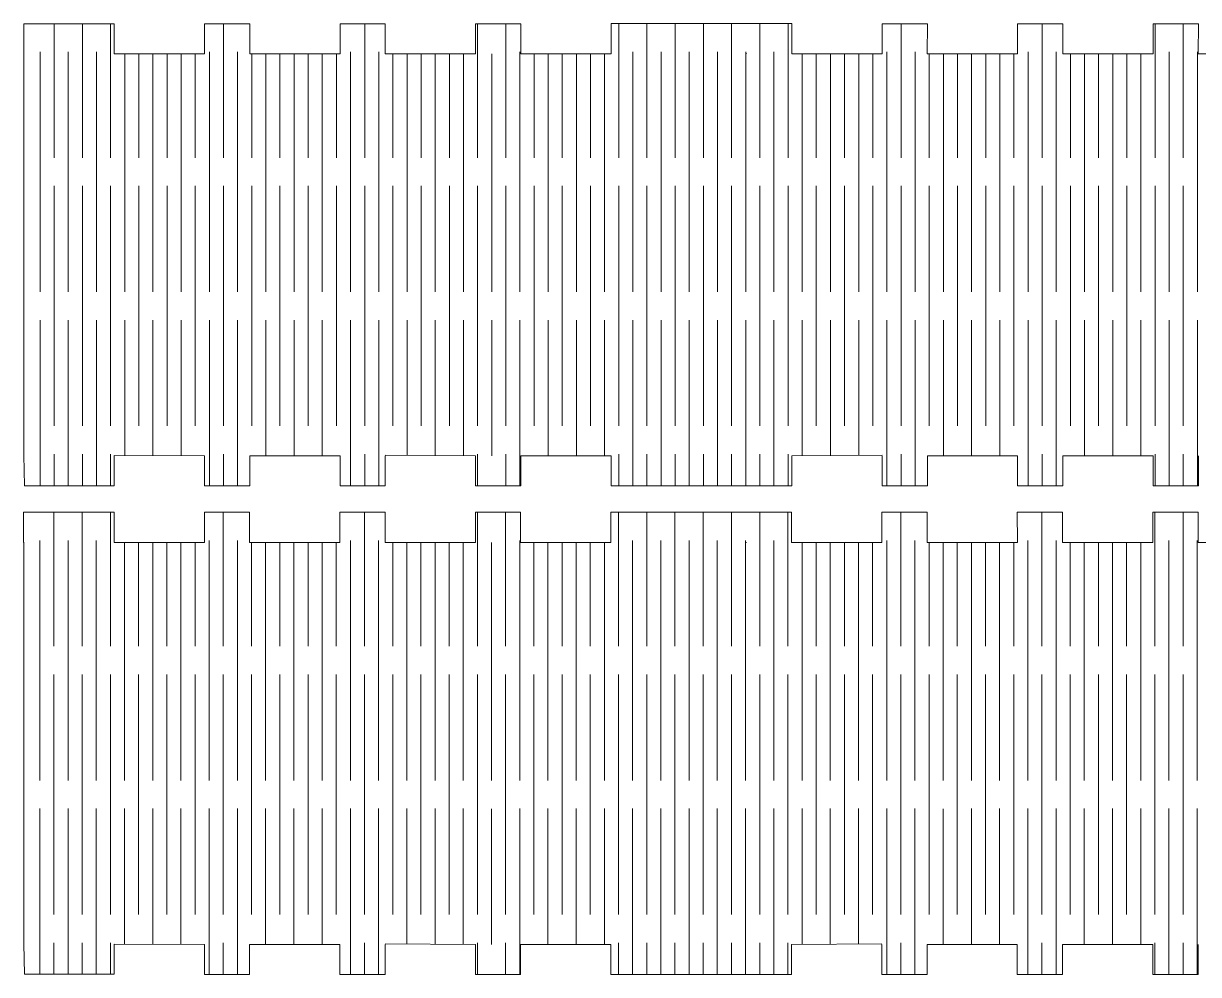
# Model space of a CAD drawing. Header units: millimetres. Extents: x -1381 to 521, y -496 to 496.
# Drawn here: x 20.7 to 137.7, y 254.2 to 349 of the extents above; entities that cross this region are included whole.
import ezdxf

# ---------------------------------------------------------------- set-up
doc = ezdxf.new("R2010")
doc.units = ezdxf.units.MM
doc.header["$MEASUREMENT"] = 0
doc.layers.add('layer 1', color=7, linetype='Continuous')

msp = doc.modelspace()

# ---------------------------------------------------------------- linework, layer by layer
at = {"layer": 'layer 1', "color": 250, "lineweight": 9}
for points in [[(20.671, 345.9846), (20.671, 345.9846), (20.671, 348.9846), (20.671, 348.9846)], [(20.671, 345.9846), (20.671, 345.9846), (20.6916, 345.9846), (20.6916, 345.9846)], [(20.671, 345.9846), (20.671, 345.9846), (20.6916, 345.9846), (20.6916, 345.9846)], [(20.6916, 345.9846), (20.6916, 345.9846), (20.6916, 305.9846), (20.6916, 305.9846)], [(29.6918, 345.9846), (29.6918, 345.9846), (38.692, 345.9846), (38.692, 345.9846)], [(43.192, 345.9846), (43.192, 345.9846), (52.192, 345.9846), (52.192, 345.9846)], [(56.692, 345.9846), (56.692, 345.9846), (65.692, 345.9846), (65.692, 345.9846)], [(70.192, 345.9846), (70.192, 345.9846), (79.192, 345.9846), (79.192, 345.9846)], [(92.692, 345.9846), (92.692, 345.9846), (92.692, 346.0052), (92.692, 346.0052)], [(97.192, 345.9846), (97.192, 345.9846), (106.1924, 345.9846), (106.1924, 345.9846)], [(110.6924, 345.9846), (110.6924, 345.9846), (119.6924, 345.9846), (119.6924, 345.9846)], [(124.1924, 345.9846), (124.1924, 345.9846), (133.1924, 345.9846), (133.1924, 345.9846)], [(137.6924, 345.9846), (137.6924, 345.9846), (146.6924, 345.9846), (146.6924, 345.9846)], [(20.6916, 305.9846), (20.6916, 305.9846), (20.7646, 302.9434), (20.7646, 302.9434)], [(29.7331, 305.9434), (29.7331, 305.9434), (38.6918, 305.9228), (38.6918, 305.9228)], [(43.2018, 305.9228), (43.2018, 305.9228), (52.1868, 305.9228), (52.1868, 305.9228)], [(56.692, 305.9846), (56.692, 305.9846), (65.6918, 305.9228), (65.6918, 305.9228)], [(70.2018, 305.9228), (70.2018, 305.9228), (79.1919, 305.9228), (79.1919, 305.9228)], [(97.1921, 305.9228), (97.1921, 305.9228), (106.1924, 305.9846), (106.1924, 305.9846)], [(110.7022, 305.9228), (110.7022, 305.9228), (119.6872, 305.9228), (119.6872, 305.9228)], [(124.1972, 305.9228), (124.1972, 305.9228), (133.1922, 305.9228), (133.1922, 305.9228)], [(20.6504, 297.3013), (20.6504, 297.3013), (20.6504, 300.3013), (20.6504, 300.3013)], [(20.6504, 297.3013), (20.6504, 297.3013), (20.671, 297.3013), (20.671, 297.3013)], [(20.6504, 297.3013), (20.6504, 297.3013), (20.671, 297.3013), (20.671, 297.3013)], [(20.671, 297.3013), (20.671, 297.3013), (20.671, 257.3013), (20.671, 257.3013)], [(29.6712, 297.3013), (29.6712, 297.3013), (38.6714, 297.3013), (38.6714, 297.3013)], [(43.1714, 297.3013), (43.1714, 297.3013), (52.1714, 297.3013), (52.1714, 297.3013)], [(56.6714, 297.3013), (56.6714, 297.3013), (65.6714, 297.3013), (65.6714, 297.3013)], [(70.1714, 297.3013), (70.1714, 297.3013), (79.1714, 297.3013), (79.1714, 297.3013)], [(92.6714, 297.3013), (92.6714, 297.3013), (92.6714, 297.3219), (92.6714, 297.3219)], [(97.1714, 297.3013), (97.1714, 297.3013), (106.1718, 297.3013), (106.1718, 297.3013)], [(110.6718, 297.3013), (110.6718, 297.3013), (119.6718, 297.3013), (119.6718, 297.3013)], [(124.1718, 297.3013), (124.1718, 297.3013), (133.1718, 297.3013), (133.1718, 297.3013)], [(137.6718, 297.3013), (137.6718, 297.3013), (146.6718, 297.3013), (146.6718, 297.3013)], [(20.671, 257.3013), (20.671, 257.3013), (20.744, 254.2601), (20.744, 254.2601)], [(29.7125, 257.2601), (29.7125, 257.2601), (38.6712, 257.2395), (38.6712, 257.2395)], [(43.1812, 257.2395), (43.1812, 257.2395), (52.1662, 257.2395), (52.1662, 257.2395)], [(56.6714, 257.3013), (56.6714, 257.3013), (65.6712, 257.2395), (65.6712, 257.2395)], [(70.1812, 257.2395), (70.1812, 257.2395), (79.1713, 257.2395), (79.1713, 257.2395)], [(97.1715, 257.2395), (97.1715, 257.2395), (106.1718, 257.3013), (106.1718, 257.3013)], [(110.6816, 257.2395), (110.6816, 257.2395), (119.6666, 257.2395), (119.6666, 257.2395)], [(124.1766, 257.2395), (124.1766, 257.2395), (133.1716, 257.2395), (133.1716, 257.2395)]]:
    msp.add_open_spline(points, degree=3, dxfattribs=at)
for points, knots in [([(29.6918, 345.9846), (29.6918, 345.9846), (29.6918, 348.9846), (29.6918, 348.9846), (29.6918, 348.9846), (29.6918, 348.9846), (20.671, 348.9846), (20.671, 348.9846)], [0, 0, 0, 0, 0.33333333, 0.33333333, 0.33333333, 0.33333333, 1, 1, 1, 1]), ([(38.692, 345.9846), (38.692, 345.9846), (38.692, 348.9846), (38.692, 348.9846), (38.692, 348.9846), (38.692, 348.9846), (43.202, 348.9846), (43.202, 348.9846), (43.202, 348.9846), (43.202, 348.9846), (43.192, 345.9846), (43.192, 345.9846)], [0, 0, 0, 0, 0.25, 0.25, 0.25, 0.25, 0.5, 0.5, 0.5, 0.5, 1, 1, 1, 1]), ([(52.192, 345.9846), (52.192, 345.9846), (52.187, 348.9846), (52.187, 348.9846), (52.187, 348.9846), (52.187, 348.9846), (56.697, 348.9846), (56.697, 348.9846), (56.697, 348.9846), (56.697, 348.9846), (56.692, 345.9846), (56.692, 345.9846)], [0, 0, 0, 0, 0.25, 0.25, 0.25, 0.25, 0.5, 0.5, 0.5, 0.5, 1, 1, 1, 1]), ([(65.692, 345.9846), (65.692, 345.9846), (65.692, 348.9846), (65.692, 348.9846), (65.692, 348.9846), (65.692, 348.9846), (70.202, 348.9846), (70.202, 348.9846), (70.202, 348.9846), (70.202, 348.9846), (70.192, 345.9846), (70.192, 345.9846)], [0, 0, 0, 0, 0.25, 0.25, 0.25, 0.25, 0.5, 0.5, 0.5, 0.5, 1, 1, 1, 1]), ([(97.1921, 346.0052), (97.1921, 346.0052), (97.1921, 349.0052), (97.1921, 349.0052), (97.1921, 349.0052), (97.1921, 349.0052), (79.1919, 349.0052), (79.1919, 349.0052), (79.1919, 349.0052), (79.1919, 349.0052), (79.1919, 346.0052), (79.1919, 346.0052)], [0, 0, 0, 0, 0.25, 0.25, 0.25, 0.25, 0.5, 0.5, 0.5, 0.5, 1, 1, 1, 1]), ([(106.1922, 345.9846), (106.1922, 345.9846), (106.1922, 348.9846), (106.1922, 348.9846), (106.1922, 348.9846), (106.1922, 348.9846), (110.7022, 348.9846), (110.7022, 348.9846), (110.7022, 348.9846), (110.7022, 348.9846), (110.6924, 345.9846), (110.6924, 345.9846)], [0, 0, 0, 0, 0.25, 0.25, 0.25, 0.25, 0.5, 0.5, 0.5, 0.5, 1, 1, 1, 1]), ([(119.6924, 345.9846), (119.6924, 345.9846), (119.6872, 348.9846), (119.6872, 348.9846), (119.6872, 348.9846), (119.6872, 348.9846), (124.1972, 348.9846), (124.1972, 348.9846), (124.1972, 348.9846), (124.1972, 348.9846), (124.1924, 345.9846), (124.1924, 345.9846)], [0, 0, 0, 0, 0.25, 0.25, 0.25, 0.25, 0.5, 0.5, 0.5, 0.5, 1, 1, 1, 1]), ([(133.1922, 345.9846), (133.1922, 345.9846), (133.1922, 348.9846), (133.1922, 348.9846), (133.1922, 348.9846), (133.1922, 348.9846), (137.7022, 348.9846), (137.7022, 348.9846), (137.7022, 348.9846), (137.7022, 348.9846), (137.6924, 345.9846), (137.6924, 345.9846)], [0, 0, 0, 0, 0.25, 0.25, 0.25, 0.25, 0.5, 0.5, 0.5, 0.5, 1, 1, 1, 1]), ([(20.7646, 302.9434), (20.7646, 302.9434), (29.6918, 302.9434), (29.6918, 302.9434), (29.6918, 302.9434), (29.6918, 302.9434), (29.6918, 305.9434), (29.6918, 305.9434)], [0, 0, 0, 0, 0.33333333, 0.33333333, 0.33333333, 0.33333333, 1, 1, 1, 1]), ([(43.2018, 305.9228), (43.2018, 305.9228), (43.2018, 302.9228), (43.2018, 302.9228), (43.2018, 302.9228), (43.2018, 302.9228), (38.6918, 302.9228), (38.6918, 302.9228), (38.6918, 302.9228), (38.6918, 302.9228), (38.6918, 305.9228), (38.6918, 305.9228)], [0, 0, 0, 0, 0.25, 0.25, 0.25, 0.25, 0.5, 0.5, 0.5, 0.5, 1, 1, 1, 1]), ([(56.6968, 305.9228), (56.6968, 305.9228), (56.6968, 302.9228), (56.6968, 302.9228), (56.6968, 302.9228), (56.6968, 302.9228), (52.1868, 302.9228), (52.1868, 302.9228), (52.1868, 302.9228), (52.1868, 302.9228), (52.1868, 305.9228), (52.1868, 305.9228)], [0, 0, 0, 0, 0.25, 0.25, 0.25, 0.25, 0.5, 0.5, 0.5, 0.5, 1, 1, 1, 1]), ([(70.2018, 305.9228), (70.2018, 305.9228), (70.2018, 302.9228), (70.2018, 302.9228), (70.2018, 302.9228), (70.2018, 302.9228), (65.6918, 302.9228), (65.6918, 302.9228), (65.6918, 302.9228), (65.6918, 302.9228), (65.6918, 305.9228), (65.6918, 305.9228)], [0, 0, 0, 0, 0.25, 0.25, 0.25, 0.25, 0.5, 0.5, 0.5, 0.5, 1, 1, 1, 1]), ([(79.1919, 305.9228), (79.1919, 305.9228), (79.1919, 302.9228), (79.1919, 302.9228), (79.1919, 302.9228), (79.1919, 302.9228), (97.1921, 302.9228), (97.1921, 302.9228), (97.1921, 302.9228), (97.1921, 302.9228), (97.1921, 305.9228), (97.1921, 305.9228)], [0, 0, 0, 0, 0.25, 0.25, 0.25, 0.25, 0.5, 0.5, 0.5, 0.5, 1, 1, 1, 1]), ([(110.7022, 305.9228), (110.7022, 305.9228), (110.7022, 302.9228), (110.7022, 302.9228), (110.7022, 302.9228), (110.7022, 302.9228), (106.1922, 302.9228), (106.1922, 302.9228), (106.1922, 302.9228), (106.1922, 302.9228), (106.1922, 305.9228), (106.1922, 305.9228)], [0, 0, 0, 0, 0.25, 0.25, 0.25, 0.25, 0.5, 0.5, 0.5, 0.5, 1, 1, 1, 1]), ([(124.1972, 305.9228), (124.1972, 305.9228), (124.1972, 302.9228), (124.1972, 302.9228), (124.1972, 302.9228), (124.1972, 302.9228), (119.6872, 302.9228), (119.6872, 302.9228), (119.6872, 302.9228), (119.6872, 302.9228), (119.6872, 305.9228), (119.6872, 305.9228)], [0, 0, 0, 0, 0.25, 0.25, 0.25, 0.25, 0.5, 0.5, 0.5, 0.5, 1, 1, 1, 1]), ([(137.7022, 305.9228), (137.7022, 305.9228), (137.7022, 302.9228), (137.7022, 302.9228), (137.7022, 302.9228), (137.7022, 302.9228), (133.1922, 302.9228), (133.1922, 302.9228), (133.1922, 302.9228), (133.1922, 302.9228), (133.1922, 305.9228), (133.1922, 305.9228)], [0, 0, 0, 0, 0.25, 0.25, 0.25, 0.25, 0.5, 0.5, 0.5, 0.5, 1, 1, 1, 1]), ([(29.6712, 297.3013), (29.6712, 297.3013), (29.6712, 300.3013), (29.6712, 300.3013), (29.6712, 300.3013), (29.6712, 300.3013), (20.6504, 300.3013), (20.6504, 300.3013)], [0, 0, 0, 0, 0.33333333, 0.33333333, 0.33333333, 0.33333333, 1, 1, 1, 1]), ([(38.6714, 297.3013), (38.6714, 297.3013), (38.6714, 300.3013), (38.6714, 300.3013), (38.6714, 300.3013), (38.6714, 300.3013), (43.1814, 300.3013), (43.1814, 300.3013), (43.1814, 300.3013), (43.1814, 300.3013), (43.1714, 297.3013), (43.1714, 297.3013)], [0, 0, 0, 0, 0.25, 0.25, 0.25, 0.25, 0.5, 0.5, 0.5, 0.5, 1, 1, 1, 1]), ([(52.1714, 297.3013), (52.1714, 297.3013), (52.1664, 300.3013), (52.1664, 300.3013), (52.1664, 300.3013), (52.1664, 300.3013), (56.6764, 300.3013), (56.6764, 300.3013), (56.6764, 300.3013), (56.6764, 300.3013), (56.6714, 297.3013), (56.6714, 297.3013)], [0, 0, 0, 0, 0.25, 0.25, 0.25, 0.25, 0.5, 0.5, 0.5, 0.5, 1, 1, 1, 1]), ([(65.6714, 297.3013), (65.6714, 297.3013), (65.6714, 300.3013), (65.6714, 300.3013), (65.6714, 300.3013), (65.6714, 300.3013), (70.1814, 300.3013), (70.1814, 300.3013), (70.1814, 300.3013), (70.1814, 300.3013), (70.1714, 297.3013), (70.1714, 297.3013)], [0, 0, 0, 0, 0.25, 0.25, 0.25, 0.25, 0.5, 0.5, 0.5, 0.5, 1, 1, 1, 1]), ([(97.1715, 297.3219), (97.1715, 297.3219), (97.1715, 300.3219), (97.1715, 300.3219), (97.1715, 300.3219), (97.1715, 300.3219), (79.1713, 300.3219), (79.1713, 300.3219), (79.1713, 300.3219), (79.1713, 300.3219), (79.1713, 297.3219), (79.1713, 297.3219)], [0, 0, 0, 0, 0.25, 0.25, 0.25, 0.25, 0.5, 0.5, 0.5, 0.5, 1, 1, 1, 1]), ([(106.1716, 297.3013), (106.1716, 297.3013), (106.1716, 300.3013), (106.1716, 300.3013), (106.1716, 300.3013), (106.1716, 300.3013), (110.6816, 300.3013), (110.6816, 300.3013), (110.6816, 300.3013), (110.6816, 300.3013), (110.6718, 297.3013), (110.6718, 297.3013)], [0, 0, 0, 0, 0.25, 0.25, 0.25, 0.25, 0.5, 0.5, 0.5, 0.5, 1, 1, 1, 1]), ([(119.6718, 297.3013), (119.6718, 297.3013), (119.6666, 300.3013), (119.6666, 300.3013), (119.6666, 300.3013), (119.6666, 300.3013), (124.1766, 300.3013), (124.1766, 300.3013), (124.1766, 300.3013), (124.1766, 300.3013), (124.1718, 297.3013), (124.1718, 297.3013)], [0, 0, 0, 0, 0.25, 0.25, 0.25, 0.25, 0.5, 0.5, 0.5, 0.5, 1, 1, 1, 1]), ([(133.1716, 297.3013), (133.1716, 297.3013), (133.1716, 300.3013), (133.1716, 300.3013), (133.1716, 300.3013), (133.1716, 300.3013), (137.6816, 300.3013), (137.6816, 300.3013), (137.6816, 300.3013), (137.6816, 300.3013), (137.6718, 297.3013), (137.6718, 297.3013)], [0, 0, 0, 0, 0.25, 0.25, 0.25, 0.25, 0.5, 0.5, 0.5, 0.5, 1, 1, 1, 1]), ([(20.744, 254.2601), (20.744, 254.2601), (29.6712, 254.2601), (29.6712, 254.2601), (29.6712, 254.2601), (29.6712, 254.2601), (29.6712, 257.2601), (29.6712, 257.2601)], [0, 0, 0, 0, 0.33333333, 0.33333333, 0.33333333, 0.33333333, 1, 1, 1, 1]), ([(43.1812, 257.2395), (43.1812, 257.2395), (43.1812, 254.2395), (43.1812, 254.2395), (43.1812, 254.2395), (43.1812, 254.2395), (38.6712, 254.2395), (38.6712, 254.2395), (38.6712, 254.2395), (38.6712, 254.2395), (38.6712, 257.2395), (38.6712, 257.2395)], [0, 0, 0, 0, 0.25, 0.25, 0.25, 0.25, 0.5, 0.5, 0.5, 0.5, 1, 1, 1, 1]), ([(56.6762, 257.2395), (56.6762, 257.2395), (56.6762, 254.2395), (56.6762, 254.2395), (56.6762, 254.2395), (56.6762, 254.2395), (52.1662, 254.2395), (52.1662, 254.2395), (52.1662, 254.2395), (52.1662, 254.2395), (52.1662, 257.2395), (52.1662, 257.2395)], [0, 0, 0, 0, 0.25, 0.25, 0.25, 0.25, 0.5, 0.5, 0.5, 0.5, 1, 1, 1, 1]), ([(70.1812, 257.2395), (70.1812, 257.2395), (70.1812, 254.2395), (70.1812, 254.2395), (70.1812, 254.2395), (70.1812, 254.2395), (65.6712, 254.2395), (65.6712, 254.2395), (65.6712, 254.2395), (65.6712, 254.2395), (65.6712, 257.2395), (65.6712, 257.2395)], [0, 0, 0, 0, 0.25, 0.25, 0.25, 0.25, 0.5, 0.5, 0.5, 0.5, 1, 1, 1, 1]), ([(79.1713, 257.2395), (79.1713, 257.2395), (79.1713, 254.2395), (79.1713, 254.2395), (79.1713, 254.2395), (79.1713, 254.2395), (97.1715, 254.2395), (97.1715, 254.2395), (97.1715, 254.2395), (97.1715, 254.2395), (97.1715, 257.2395), (97.1715, 257.2395)], [0, 0, 0, 0, 0.25, 0.25, 0.25, 0.25, 0.5, 0.5, 0.5, 0.5, 1, 1, 1, 1]), ([(110.6816, 257.2395), (110.6816, 257.2395), (110.6816, 254.2395), (110.6816, 254.2395), (110.6816, 254.2395), (110.6816, 254.2395), (106.1716, 254.2395), (106.1716, 254.2395), (106.1716, 254.2395), (106.1716, 254.2395), (106.1716, 257.2395), (106.1716, 257.2395)], [0, 0, 0, 0, 0.25, 0.25, 0.25, 0.25, 0.5, 0.5, 0.5, 0.5, 1, 1, 1, 1]), ([(124.1766, 257.2395), (124.1766, 257.2395), (124.1766, 254.2395), (124.1766, 254.2395), (124.1766, 254.2395), (124.1766, 254.2395), (119.6666, 254.2395), (119.6666, 254.2395), (119.6666, 254.2395), (119.6666, 254.2395), (119.6666, 257.2395), (119.6666, 257.2395)], [0, 0, 0, 0, 0.25, 0.25, 0.25, 0.25, 0.5, 0.5, 0.5, 0.5, 1, 1, 1, 1]), ([(137.6816, 257.2395), (137.6816, 257.2395), (137.6816, 254.2395), (137.6816, 254.2395), (137.6816, 254.2395), (137.6816, 254.2395), (133.1716, 254.2395), (133.1716, 254.2395), (133.1716, 254.2395), (133.1716, 254.2395), (133.1716, 257.2395), (133.1716, 257.2395)], [0, 0, 0, 0, 0.25, 0.25, 0.25, 0.25, 0.5, 0.5, 0.5, 0.5, 1, 1, 1, 1])]:
    msp.add_open_spline(points, degree=3, knots=knots, dxfattribs=at)
at = {"layer": 'layer 1', "color": 1, "lineweight": 9}
for points in [[(23.7043, 348.9846), (23.7043, 348.9846), (23.7043, 335.6252), (23.7043, 335.6252)], [(26.5168, 348.9846), (26.5168, 348.9846), (26.5168, 335.6252), (26.5168, 335.6252)], [(29.3293, 348.9846), (29.3293, 348.9846), (29.3293, 335.6252), (29.3293, 335.6252)], [(40.5793, 348.9846), (40.5793, 348.9846), (40.5793, 335.6252), (40.5793, 335.6252)], [(54.6418, 348.9846), (54.6418, 348.9846), (54.6418, 335.6252), (54.6418, 335.6252)], [(65.8918, 348.9846), (65.8918, 348.9846), (65.8918, 335.6252), (65.8918, 335.6252)], [(68.7043, 348.9846), (68.7043, 348.9846), (68.7043, 335.6252), (68.7043, 335.6252)], [(79.9543, 348.9846), (79.9543, 348.9846), (79.9543, 335.6252), (79.9543, 335.6252)], [(82.7668, 348.9846), (82.7668, 348.9846), (82.7668, 335.6252), (82.7668, 335.6252)], [(85.5793, 348.9846), (85.5793, 348.9846), (85.5793, 335.6252), (85.5793, 335.6252)], [(88.3918, 348.9846), (88.3918, 348.9846), (88.3918, 335.6252), (88.3918, 335.6252)], [(91.2043, 348.9846), (91.2043, 348.9846), (91.2043, 335.6252), (91.2043, 335.6252)], [(94.0168, 348.9846), (94.0168, 348.9846), (94.0168, 335.6252), (94.0168, 335.6252)], [(96.8293, 348.9846), (96.8293, 348.9846), (96.8293, 335.6252), (96.8293, 335.6252)], [(108.0793, 348.9846), (108.0793, 348.9846), (108.0793, 335.6252), (108.0793, 335.6252)], [(122.1418, 348.9846), (122.1418, 348.9846), (122.1418, 335.6252), (122.1418, 335.6252)], [(133.3918, 348.9846), (133.3918, 348.9846), (133.3918, 335.6252), (133.3918, 335.6252)], [(136.2043, 348.9846), (136.2043, 348.9846), (136.2043, 335.6252), (136.2043, 335.6252)], [(20.6916, 346.0052), (20.6916, 346.0052), (20.6916, 345.9846), (20.6916, 345.9846)], [(22.298, 346.1721), (22.298, 346.1721), (22.298, 322.2657), (22.298, 322.2657)], [(25.1105, 346.1721), (25.1105, 346.1721), (25.1105, 322.2657), (25.1105, 322.2657)], [(27.923, 346.1721), (27.923, 346.1721), (27.923, 322.2657), (27.923, 322.2657)], [(29.692, 346.0052), (29.692, 346.0052), (29.692, 345.9846), (29.692, 345.9846)], [(30.7355, 345.9846), (30.7355, 345.9846), (30.7355, 322.2657), (30.7355, 322.2657)], [(32.1418, 345.9846), (32.1418, 345.9846), (32.1418, 335.6252), (32.1418, 335.6252)], [(33.548, 345.9846), (33.548, 345.9846), (33.548, 322.2657), (33.548, 322.2657)], [(34.192, 346.0052), (34.192, 346.0052), (34.192, 345.9846), (34.192, 345.9846)], [(34.9543, 345.9846), (34.9543, 345.9846), (34.9543, 335.6252), (34.9543, 335.6252)], [(36.3605, 345.9846), (36.3605, 345.9846), (36.3605, 322.2657), (36.3605, 322.2657)], [(37.7668, 345.9846), (37.7668, 345.9846), (37.7668, 335.6252), (37.7668, 335.6252)], [(38.692, 346.0052), (38.692, 346.0052), (38.692, 345.9846), (38.692, 345.9846)], [(39.173, 346.1721), (39.173, 346.1721), (39.173, 322.2657), (39.173, 322.2657)], [(41.9855, 346.1721), (41.9855, 346.1721), (41.9855, 322.2657), (41.9855, 322.2657)], [(43.192, 346.0052), (43.192, 346.0052), (43.192, 345.9846), (43.192, 345.9846)], [(43.3918, 345.9846), (43.3918, 345.9846), (43.3918, 335.6252), (43.3918, 335.6252)], [(44.798, 345.9846), (44.798, 345.9846), (44.798, 322.2657), (44.798, 322.2657)], [(46.2043, 345.9846), (46.2043, 345.9846), (46.2043, 335.6252), (46.2043, 335.6252)], [(47.6105, 345.9846), (47.6105, 345.9846), (47.6105, 322.2657), (47.6105, 322.2657)], [(47.692, 346.0052), (47.692, 346.0052), (47.692, 345.9846), (47.692, 345.9846)], [(49.0168, 345.9846), (49.0168, 345.9846), (49.0168, 335.6252), (49.0168, 335.6252)], [(50.423, 345.9846), (50.423, 345.9846), (50.423, 322.2657), (50.423, 322.2657)], [(51.8293, 345.9846), (51.8293, 345.9846), (51.8293, 335.6252), (51.8293, 335.6252)], [(52.192, 346.0052), (52.192, 346.0052), (52.192, 345.9846), (52.192, 345.9846)], [(53.2355, 346.1721), (53.2355, 346.1721), (53.2355, 322.2657), (53.2355, 322.2657)], [(56.048, 346.1721), (56.048, 346.1721), (56.048, 322.2657), (56.048, 322.2657)], [(56.692, 346.0052), (56.692, 346.0052), (56.692, 345.9846), (56.692, 345.9846)], [(57.4543, 345.9846), (57.4543, 345.9846), (57.4543, 335.6252), (57.4543, 335.6252)], [(58.8605, 345.9846), (58.8605, 345.9846), (58.8605, 322.2657), (58.8605, 322.2657)], [(60.2668, 345.9846), (60.2668, 345.9846), (60.2668, 335.6252), (60.2668, 335.6252)], [(61.192, 346.0052), (61.192, 346.0052), (61.192, 345.9846), (61.192, 345.9846)], [(61.673, 345.9846), (61.673, 345.9846), (61.673, 322.2657), (61.673, 322.2657)], [(63.0793, 345.9846), (63.0793, 345.9846), (63.0793, 335.6252), (63.0793, 335.6252)], [(64.4855, 345.9846), (64.4855, 345.9846), (64.4855, 322.2657), (64.4855, 322.2657)], [(65.692, 346.0052), (65.692, 346.0052), (65.692, 345.9846), (65.692, 345.9846)], [(67.2981, 345.9765), (67.2981, 345.9765), (67.2981, 322.2577), (67.2981, 322.2577)], [(70.1105, 346.1721), (70.1105, 346.1721), (70.1105, 322.2657), (70.1105, 322.2657)], [(70.192, 346.0052), (70.192, 346.0052), (70.192, 345.9846), (70.192, 345.9846)], [(71.5168, 345.9846), (71.5168, 345.9846), (71.5168, 335.6252), (71.5168, 335.6252)], [(72.923, 345.9846), (72.923, 345.9846), (72.923, 322.2657), (72.923, 322.2657)], [(74.3293, 345.9846), (74.3293, 345.9846), (74.3293, 335.6252), (74.3293, 335.6252)], [(74.692, 346.0052), (74.692, 346.0052), (74.692, 345.9846), (74.692, 345.9846)], [(75.7355, 345.9846), (75.7355, 345.9846), (75.7355, 322.2657), (75.7355, 322.2657)], [(77.1418, 345.9846), (77.1418, 345.9846), (77.1418, 335.6252), (77.1418, 335.6252)], [(78.548, 345.9846), (78.548, 345.9846), (78.548, 322.2657), (78.548, 322.2657)], [(79.192, 346.0052), (79.192, 346.0052), (79.192, 345.9846), (79.192, 345.9846)], [(81.3605, 346.1721), (81.3605, 346.1721), (81.3605, 322.2657), (81.3605, 322.2657)], [(84.173, 346.1721), (84.173, 346.1721), (84.173, 322.2657), (84.173, 322.2657)], [(86.9855, 346.1721), (86.9855, 346.1721), (86.9855, 322.2657), (86.9855, 322.2657)], [(89.798, 346.1721), (89.798, 346.1721), (89.798, 322.2657), (89.798, 322.2657)], [(92.6105, 346.1721), (92.6105, 346.1721), (92.6105, 322.2657), (92.6105, 322.2657)], [(92.692, 346.0052), (92.692, 346.0052), (92.692, 345.9846), (92.692, 345.9846)], [(95.423, 346.1721), (95.423, 346.1721), (95.423, 322.2657), (95.423, 322.2657)], [(97.192, 346.0052), (97.192, 346.0052), (97.192, 345.9846), (97.192, 345.9846)], [(98.2355, 345.9846), (98.2355, 345.9846), (98.2355, 322.2657), (98.2355, 322.2657)], [(99.6418, 345.9846), (99.6418, 345.9846), (99.6418, 335.6252), (99.6418, 335.6252)], [(101.048, 345.9846), (101.048, 345.9846), (101.048, 322.2657), (101.048, 322.2657)], [(101.6924, 346.0052), (101.6924, 346.0052), (101.6924, 345.9846), (101.6924, 345.9846)], [(102.4543, 345.9846), (102.4543, 345.9846), (102.4543, 335.6252), (102.4543, 335.6252)], [(103.8605, 345.9846), (103.8605, 345.9846), (103.8605, 322.2657), (103.8605, 322.2657)], [(105.2668, 345.9846), (105.2668, 345.9846), (105.2668, 335.6252), (105.2668, 335.6252)], [(106.1924, 346.0052), (106.1924, 346.0052), (106.1924, 345.9846), (106.1924, 345.9846)], [(106.673, 346.1721), (106.673, 346.1721), (106.673, 322.2657), (106.673, 322.2657)], [(109.4855, 346.1721), (109.4855, 346.1721), (109.4855, 322.2657), (109.4855, 322.2657)], [(110.6924, 346.0052), (110.6924, 346.0052), (110.6924, 345.9846), (110.6924, 345.9846)], [(110.8918, 345.9846), (110.8918, 345.9846), (110.8918, 335.6252), (110.8918, 335.6252)], [(112.2981, 345.9765), (112.2981, 345.9765), (112.2981, 322.2577), (112.2981, 322.2577)], [(113.7043, 345.9846), (113.7043, 345.9846), (113.7043, 335.6252), (113.7043, 335.6252)], [(115.1105, 345.9846), (115.1105, 345.9846), (115.1105, 322.2657), (115.1105, 322.2657)], [(115.1924, 346.0052), (115.1924, 346.0052), (115.1924, 345.9846), (115.1924, 345.9846)], [(116.5168, 345.9846), (116.5168, 345.9846), (116.5168, 335.6252), (116.5168, 335.6252)], [(117.923, 345.9846), (117.923, 345.9846), (117.923, 322.2657), (117.923, 322.2657)], [(119.3293, 345.9846), (119.3293, 345.9846), (119.3293, 335.6252), (119.3293, 335.6252)], [(119.6924, 346.0052), (119.6924, 346.0052), (119.6924, 345.9846), (119.6924, 345.9846)], [(120.7355, 346.1721), (120.7355, 346.1721), (120.7355, 322.2657), (120.7355, 322.2657)], [(123.548, 346.1721), (123.548, 346.1721), (123.548, 322.2657), (123.548, 322.2657)], [(124.1924, 346.0052), (124.1924, 346.0052), (124.1924, 345.9846), (124.1924, 345.9846)], [(124.9543, 345.9846), (124.9543, 345.9846), (124.9543, 335.6252), (124.9543, 335.6252)], [(126.3605, 345.9846), (126.3605, 345.9846), (126.3605, 322.2657), (126.3605, 322.2657)], [(127.7668, 345.9846), (127.7668, 345.9846), (127.7668, 335.6252), (127.7668, 335.6252)], [(128.6924, 346.0052), (128.6924, 346.0052), (128.6924, 345.9846), (128.6924, 345.9846)], [(129.173, 345.9846), (129.173, 345.9846), (129.173, 322.2657), (129.173, 322.2657)], [(130.5793, 345.9846), (130.5793, 345.9846), (130.5793, 335.6252), (130.5793, 335.6252)], [(131.9855, 345.9846), (131.9855, 345.9846), (131.9855, 322.2657), (131.9855, 322.2657)], [(133.1924, 346.0052), (133.1924, 346.0052), (133.1924, 345.9846), (133.1924, 345.9846)], [(134.798, 346.1721), (134.798, 346.1721), (134.798, 322.2657), (134.798, 322.2657)], [(137.6105, 346.1721), (137.6105, 346.1721), (137.6105, 322.2657), (137.6105, 322.2657)], [(137.6924, 346.0052), (137.6924, 346.0052), (137.6924, 345.9846), (137.6924, 345.9846)], [(23.7043, 332.8127), (23.7043, 332.8127), (23.7043, 308.9064), (23.7043, 308.9064)], [(26.5168, 332.8127), (26.5168, 332.8127), (26.5168, 308.9064), (26.5168, 308.9064)], [(29.3293, 332.8127), (29.3293, 332.8127), (29.3293, 308.9064), (29.3293, 308.9064)], [(32.1418, 332.8127), (32.1418, 332.8127), (32.1418, 308.9064), (32.1418, 308.9064)], [(34.9543, 332.8127), (34.9543, 332.8127), (34.9543, 308.9064), (34.9543, 308.9064)], [(37.7668, 332.8127), (37.7668, 332.8127), (37.7668, 308.9064), (37.7668, 308.9064)], [(40.5793, 332.8127), (40.5793, 332.8127), (40.5793, 308.9064), (40.5793, 308.9064)], [(43.3918, 332.8127), (43.3918, 332.8127), (43.3918, 308.9064), (43.3918, 308.9064)], [(46.2043, 332.8127), (46.2043, 332.8127), (46.2043, 308.9064), (46.2043, 308.9064)], [(49.0168, 332.8127), (49.0168, 332.8127), (49.0168, 308.9064), (49.0168, 308.9064)], [(51.8293, 332.8127), (51.8293, 332.8127), (51.8293, 308.9064), (51.8293, 308.9064)], [(54.6418, 332.8127), (54.6418, 332.8127), (54.6418, 308.9064), (54.6418, 308.9064)], [(57.4543, 332.8127), (57.4543, 332.8127), (57.4543, 308.9064), (57.4543, 308.9064)], [(60.2668, 332.8127), (60.2668, 332.8127), (60.2668, 308.9064), (60.2668, 308.9064)], [(63.0793, 332.8127), (63.0793, 332.8127), (63.0793, 308.9064), (63.0793, 308.9064)], [(65.8918, 332.8127), (65.8918, 332.8127), (65.8918, 308.9064), (65.8918, 308.9064)], [(68.7043, 332.8127), (68.7043, 332.8127), (68.7043, 308.9064), (68.7043, 308.9064)], [(71.5168, 332.8127), (71.5168, 332.8127), (71.5168, 308.9064), (71.5168, 308.9064)], [(74.3293, 332.8127), (74.3293, 332.8127), (74.3293, 308.9064), (74.3293, 308.9064)], [(77.1418, 332.8127), (77.1418, 332.8127), (77.1418, 308.9064), (77.1418, 308.9064)], [(79.9543, 332.8127), (79.9543, 332.8127), (79.9543, 308.9064), (79.9543, 308.9064)], [(82.7668, 332.8127), (82.7668, 332.8127), (82.7668, 308.9064), (82.7668, 308.9064)], [(85.5793, 332.8127), (85.5793, 332.8127), (85.5793, 308.9064), (85.5793, 308.9064)], [(88.3918, 332.8127), (88.3918, 332.8127), (88.3918, 308.9064), (88.3918, 308.9064)], [(91.2043, 332.8127), (91.2043, 332.8127), (91.2043, 308.9064), (91.2043, 308.9064)], [(94.0168, 332.8127), (94.0168, 332.8127), (94.0168, 308.9064), (94.0168, 308.9064)], [(96.8293, 332.8127), (96.8293, 332.8127), (96.8293, 308.9064), (96.8293, 308.9064)], [(99.6418, 332.8127), (99.6418, 332.8127), (99.6418, 308.9064), (99.6418, 308.9064)], [(102.4543, 332.8127), (102.4543, 332.8127), (102.4543, 308.9064), (102.4543, 308.9064)], [(105.2668, 332.8127), (105.2668, 332.8127), (105.2668, 308.9064), (105.2668, 308.9064)], [(108.0793, 332.8127), (108.0793, 332.8127), (108.0793, 308.9064), (108.0793, 308.9064)], [(110.8918, 332.8127), (110.8918, 332.8127), (110.8918, 308.9064), (110.8918, 308.9064)], [(113.7043, 332.8127), (113.7043, 332.8127), (113.7043, 308.9064), (113.7043, 308.9064)], [(116.5168, 332.8127), (116.5168, 332.8127), (116.5168, 308.9064), (116.5168, 308.9064)], [(119.3293, 332.8127), (119.3293, 332.8127), (119.3293, 308.9064), (119.3293, 308.9064)], [(122.1418, 332.8127), (122.1418, 332.8127), (122.1418, 308.9064), (122.1418, 308.9064)], [(124.9543, 332.8127), (124.9543, 332.8127), (124.9543, 308.9064), (124.9543, 308.9064)], [(127.7668, 332.8127), (127.7668, 332.8127), (127.7668, 308.9064), (127.7668, 308.9064)], [(130.5793, 332.8127), (130.5793, 332.8127), (130.5793, 308.9064), (130.5793, 308.9064)], [(133.3918, 332.8127), (133.3918, 332.8127), (133.3918, 308.9064), (133.3918, 308.9064)], [(136.2043, 332.8127), (136.2043, 332.8127), (136.2043, 308.9064), (136.2043, 308.9064)], [(22.298, 319.4532), (22.298, 319.4532), (22.298, 302.9434), (22.298, 302.9434)], [(25.1105, 319.4532), (25.1105, 319.4532), (25.1105, 302.9434), (25.1105, 302.9434)], [(27.923, 319.4532), (27.923, 319.4532), (27.923, 302.9434), (27.923, 302.9434)], [(30.7355, 319.4532), (30.7355, 319.4532), (30.7355, 305.9411), (30.7355, 305.9411)], [(33.548, 319.4532), (33.548, 319.4532), (33.548, 305.9346), (33.548, 305.9346)], [(36.3605, 319.4532), (36.3605, 319.4532), (36.3605, 305.9282), (36.3605, 305.9282)], [(39.173, 319.4532), (39.173, 319.4532), (39.173, 302.9228), (39.173, 302.9228)], [(41.9855, 319.4532), (41.9855, 319.4532), (41.9855, 302.9228), (41.9855, 302.9228)], [(44.798, 319.4532), (44.798, 319.4532), (44.798, 305.9228), (44.798, 305.9228)], [(47.6105, 319.4532), (47.6105, 319.4532), (47.6105, 305.9228), (47.6105, 305.9228)], [(50.423, 319.4532), (50.423, 319.4532), (50.423, 305.9228), (50.423, 305.9228)], [(53.2355, 319.4532), (53.2355, 319.4532), (53.2355, 302.9228), (53.2355, 302.9228)], [(56.048, 319.4532), (56.048, 319.4532), (56.048, 302.9228), (56.048, 302.9228)], [(58.8605, 319.4532), (58.8605, 319.4532), (58.8605, 305.9697), (58.8605, 305.9697)], [(61.673, 319.4532), (61.673, 319.4532), (61.673, 305.9504), (61.673, 305.9504)], [(64.4855, 319.4532), (64.4855, 319.4532), (64.4855, 305.931), (64.4855, 305.931)], [(67.2981, 319.4452), (67.2981, 319.4452), (67.2981, 305.923), (67.2981, 305.923)], [(70.1105, 319.4532), (70.1105, 319.4532), (70.1105, 302.9228), (70.1105, 302.9228)], [(72.923, 319.4532), (72.923, 319.4532), (72.923, 305.9228), (72.923, 305.9228)], [(75.7355, 319.4532), (75.7355, 319.4532), (75.7355, 305.9228), (75.7355, 305.9228)], [(78.548, 319.4532), (78.548, 319.4532), (78.548, 305.9228), (78.548, 305.9228)], [(81.3605, 319.4532), (81.3605, 319.4532), (81.3605, 302.9228), (81.3605, 302.9228)], [(84.173, 319.4532), (84.173, 319.4532), (84.173, 302.9228), (84.173, 302.9228)], [(86.9855, 319.4532), (86.9855, 319.4532), (86.9855, 302.9228), (86.9855, 302.9228)], [(89.798, 319.4532), (89.798, 319.4532), (89.798, 302.9228), (89.798, 302.9228)], [(92.6105, 319.4532), (92.6105, 319.4532), (92.6105, 302.9228), (92.6105, 302.9228)], [(95.423, 319.4532), (95.423, 319.4532), (95.423, 302.9228), (95.423, 302.9228)], [(98.2355, 319.4532), (98.2355, 319.4532), (98.2355, 305.93), (98.2355, 305.93)], [(101.048, 319.4532), (101.048, 319.4532), (101.048, 305.9493), (101.048, 305.9493)], [(103.8605, 319.4532), (103.8605, 319.4532), (103.8605, 305.9686), (103.8605, 305.9686)], [(106.673, 319.4532), (106.673, 319.4532), (106.673, 302.9228), (106.673, 302.9228)], [(109.4855, 319.4532), (109.4855, 319.4532), (109.4855, 302.9228), (109.4855, 302.9228)], [(112.2981, 319.4452), (112.2981, 319.4452), (112.2981, 305.923), (112.2981, 305.923)], [(115.1105, 319.4532), (115.1105, 319.4532), (115.1105, 305.9228), (115.1105, 305.9228)], [(117.923, 319.4532), (117.923, 319.4532), (117.923, 305.9228), (117.923, 305.9228)], [(120.7355, 319.4532), (120.7355, 319.4532), (120.7355, 302.9228), (120.7355, 302.9228)], [(123.548, 319.4532), (123.548, 319.4532), (123.548, 302.9228), (123.548, 302.9228)], [(126.3605, 319.4532), (126.3605, 319.4532), (126.3605, 305.9228), (126.3605, 305.9228)], [(129.173, 319.4532), (129.173, 319.4532), (129.173, 305.9228), (129.173, 305.9228)], [(131.9855, 319.4532), (131.9855, 319.4532), (131.9855, 305.9228), (131.9855, 305.9228)], [(134.798, 319.4532), (134.798, 319.4532), (134.798, 302.9228), (134.798, 302.9228)], [(137.6105, 319.4532), (137.6105, 319.4532), (137.6105, 302.9228), (137.6105, 302.9228)], [(20.6916, 305.9846), (20.6916, 305.9846), (20.6916, 305.9434), (20.6916, 305.9434)], [(23.7043, 306.0939), (23.7043, 306.0939), (23.7043, 302.9434), (23.7043, 302.9434)], [(26.5168, 306.0939), (26.5168, 306.0939), (26.5168, 302.9434), (26.5168, 302.9434)], [(29.3293, 306.0939), (29.3293, 306.0939), (29.3293, 302.9434), (29.3293, 302.9434)], [(40.5793, 306.0939), (40.5793, 306.0939), (40.5793, 302.9228), (40.5793, 302.9228)], [(54.6418, 306.0939), (54.6418, 306.0939), (54.6418, 302.9228), (54.6418, 302.9228)], [(65.8918, 306.0939), (65.8918, 306.0939), (65.8918, 302.9228), (65.8918, 302.9228)], [(68.7043, 306.0939), (68.7043, 306.0939), (68.7043, 302.9228), (68.7043, 302.9228)], [(79.9543, 306.0939), (79.9543, 306.0939), (79.9543, 302.9228), (79.9543, 302.9228)], [(82.7668, 306.0939), (82.7668, 306.0939), (82.7668, 302.9228), (82.7668, 302.9228)], [(85.5793, 306.0939), (85.5793, 306.0939), (85.5793, 302.9228), (85.5793, 302.9228)], [(88.3918, 306.0939), (88.3918, 306.0939), (88.3918, 302.9228), (88.3918, 302.9228)], [(91.2043, 306.0939), (91.2043, 306.0939), (91.2043, 302.9228), (91.2043, 302.9228)], [(94.0168, 306.0939), (94.0168, 306.0939), (94.0168, 302.9228), (94.0168, 302.9228)], [(96.8293, 306.0939), (96.8293, 306.0939), (96.8293, 302.9228), (96.8293, 302.9228)], [(108.0793, 306.0939), (108.0793, 306.0939), (108.0793, 302.9228), (108.0793, 302.9228)], [(122.1418, 306.0939), (122.1418, 306.0939), (122.1418, 302.9228), (122.1418, 302.9228)], [(133.3918, 306.0939), (133.3918, 306.0939), (133.3918, 302.9228), (133.3918, 302.9228)], [(136.2043, 306.0939), (136.2043, 306.0939), (136.2043, 302.9228), (136.2043, 302.9228)], [(23.6837, 300.3013), (23.6837, 300.3013), (23.6837, 286.9419), (23.6837, 286.9419)], [(26.4962, 300.3013), (26.4962, 300.3013), (26.4962, 286.9419), (26.4962, 286.9419)], [(29.3087, 300.3013), (29.3087, 300.3013), (29.3087, 286.9419), (29.3087, 286.9419)], [(40.5587, 300.3013), (40.5587, 300.3013), (40.5587, 286.9419), (40.5587, 286.9419)], [(54.6212, 300.3013), (54.6212, 300.3013), (54.6212, 286.9419), (54.6212, 286.9419)], [(65.8712, 300.3013), (65.8712, 300.3013), (65.8712, 286.9419), (65.8712, 286.9419)], [(68.6837, 300.3013), (68.6837, 300.3013), (68.6837, 286.9419), (68.6837, 286.9419)], [(79.9337, 300.3013), (79.9337, 300.3013), (79.9337, 286.9419), (79.9337, 286.9419)], [(82.7462, 300.3013), (82.7462, 300.3013), (82.7462, 286.9419), (82.7462, 286.9419)], [(85.5587, 300.3013), (85.5587, 300.3013), (85.5587, 286.9419), (85.5587, 286.9419)], [(88.3712, 300.3013), (88.3712, 300.3013), (88.3712, 286.9419), (88.3712, 286.9419)], [(91.1837, 300.3013), (91.1837, 300.3013), (91.1837, 286.9419), (91.1837, 286.9419)], [(93.9962, 300.3013), (93.9962, 300.3013), (93.9962, 286.9419), (93.9962, 286.9419)], [(96.8087, 300.3013), (96.8087, 300.3013), (96.8087, 286.9419), (96.8087, 286.9419)], [(108.0587, 300.3013), (108.0587, 300.3013), (108.0587, 286.9419), (108.0587, 286.9419)], [(122.1212, 300.3013), (122.1212, 300.3013), (122.1212, 286.9419), (122.1212, 286.9419)], [(133.3712, 300.3013), (133.3712, 300.3013), (133.3712, 286.9419), (133.3712, 286.9419)], [(136.1837, 300.3013), (136.1837, 300.3013), (136.1837, 286.9419), (136.1837, 286.9419)], [(22.2774, 297.4888), (22.2774, 297.4888), (22.2774, 273.5825), (22.2774, 273.5825)], [(25.0899, 297.4888), (25.0899, 297.4888), (25.0899, 273.5825), (25.0899, 273.5825)], [(27.9024, 297.4888), (27.9024, 297.4888), (27.9024, 273.5825), (27.9024, 273.5825)], [(39.1524, 297.4888), (39.1524, 297.4888), (39.1524, 273.5825), (39.1524, 273.5825)], [(41.9649, 297.4888), (41.9649, 297.4888), (41.9649, 273.5825), (41.9649, 273.5825)], [(53.2149, 297.4888), (53.2149, 297.4888), (53.2149, 273.5825), (53.2149, 273.5825)], [(56.0274, 297.4888), (56.0274, 297.4888), (56.0274, 273.5825), (56.0274, 273.5825)], [(70.0899, 297.4888), (70.0899, 297.4888), (70.0899, 273.5825), (70.0899, 273.5825)], [(81.3399, 297.4888), (81.3399, 297.4888), (81.3399, 273.5825), (81.3399, 273.5825)], [(84.1524, 297.4888), (84.1524, 297.4888), (84.1524, 273.5825), (84.1524, 273.5825)], [(86.9649, 297.4888), (86.9649, 297.4888), (86.9649, 273.5825), (86.9649, 273.5825)], [(89.7774, 297.4888), (89.7774, 297.4888), (89.7774, 273.5825), (89.7774, 273.5825)], [(92.5899, 297.4888), (92.5899, 297.4888), (92.5899, 273.5825), (92.5899, 273.5825)], [(95.4024, 297.4888), (95.4024, 297.4888), (95.4024, 273.5825), (95.4024, 273.5825)], [(106.6524, 297.4888), (106.6524, 297.4888), (106.6524, 273.5825), (106.6524, 273.5825)], [(109.4649, 297.4888), (109.4649, 297.4888), (109.4649, 273.5825), (109.4649, 273.5825)], [(120.7149, 297.4888), (120.7149, 297.4888), (120.7149, 273.5825), (120.7149, 273.5825)], [(123.5274, 297.4888), (123.5274, 297.4888), (123.5274, 273.5825), (123.5274, 273.5825)], [(134.7774, 297.4888), (134.7774, 297.4888), (134.7774, 273.5825), (134.7774, 273.5825)], [(137.5899, 297.4888), (137.5899, 297.4888), (137.5899, 273.5825), (137.5899, 273.5825)], [(20.671, 297.3219), (20.671, 297.3219), (20.671, 297.3013), (20.671, 297.3013)], [(29.6714, 297.3219), (29.6714, 297.3219), (29.6714, 297.3013), (29.6714, 297.3013)], [(30.7149, 297.3013), (30.7149, 297.3013), (30.7149, 273.5825), (30.7149, 273.5825)], [(32.1212, 297.3013), (32.1212, 297.3013), (32.1212, 286.9419), (32.1212, 286.9419)], [(33.5274, 297.3013), (33.5274, 297.3013), (33.5274, 273.5825), (33.5274, 273.5825)], [(34.1714, 297.3219), (34.1714, 297.3219), (34.1714, 297.3013), (34.1714, 297.3013)], [(34.9337, 297.3013), (34.9337, 297.3013), (34.9337, 286.9419), (34.9337, 286.9419)], [(36.3399, 297.3013), (36.3399, 297.3013), (36.3399, 273.5825), (36.3399, 273.5825)], [(37.7462, 297.3013), (37.7462, 297.3013), (37.7462, 286.9419), (37.7462, 286.9419)], [(38.6714, 297.3219), (38.6714, 297.3219), (38.6714, 297.3013), (38.6714, 297.3013)], [(43.1714, 297.3219), (43.1714, 297.3219), (43.1714, 297.3013), (43.1714, 297.3013)], [(43.3712, 297.3013), (43.3712, 297.3013), (43.3712, 286.9419), (43.3712, 286.9419)], [(44.7774, 297.3013), (44.7774, 297.3013), (44.7774, 273.5825), (44.7774, 273.5825)], [(46.1837, 297.3013), (46.1837, 297.3013), (46.1837, 286.9419), (46.1837, 286.9419)], [(47.5899, 297.3013), (47.5899, 297.3013), (47.5899, 273.5825), (47.5899, 273.5825)], [(47.6714, 297.3219), (47.6714, 297.3219), (47.6714, 297.3013), (47.6714, 297.3013)], [(48.9962, 297.3013), (48.9962, 297.3013), (48.9962, 286.9419), (48.9962, 286.9419)], [(50.4024, 297.3013), (50.4024, 297.3013), (50.4024, 273.5825), (50.4024, 273.5825)], [(51.8087, 297.3013), (51.8087, 297.3013), (51.8087, 286.9419), (51.8087, 286.9419)], [(52.1714, 297.3219), (52.1714, 297.3219), (52.1714, 297.3013), (52.1714, 297.3013)], [(56.6714, 297.3219), (56.6714, 297.3219), (56.6714, 297.3013), (56.6714, 297.3013)], [(57.4337, 297.3013), (57.4337, 297.3013), (57.4337, 286.9419), (57.4337, 286.9419)], [(58.8399, 297.3013), (58.8399, 297.3013), (58.8399, 273.5825), (58.8399, 273.5825)], [(60.2462, 297.3013), (60.2462, 297.3013), (60.2462, 286.9419), (60.2462, 286.9419)], [(61.1714, 297.3219), (61.1714, 297.3219), (61.1714, 297.3013), (61.1714, 297.3013)], [(61.6524, 297.3013), (61.6524, 297.3013), (61.6524, 273.5825), (61.6524, 273.5825)], [(63.0587, 297.3013), (63.0587, 297.3013), (63.0587, 286.9419), (63.0587, 286.9419)], [(64.4649, 297.3013), (64.4649, 297.3013), (64.4649, 273.5825), (64.4649, 273.5825)], [(65.6714, 297.3219), (65.6714, 297.3219), (65.6714, 297.3013), (65.6714, 297.3013)], [(67.2775, 297.2931), (67.2775, 297.2931), (67.2775, 273.5744), (67.2775, 273.5744)], [(70.1714, 297.3219), (70.1714, 297.3219), (70.1714, 297.3013), (70.1714, 297.3013)], [(71.4962, 297.3013), (71.4962, 297.3013), (71.4962, 286.9419), (71.4962, 286.9419)], [(72.9024, 297.3013), (72.9024, 297.3013), (72.9024, 273.5825), (72.9024, 273.5825)], [(74.3087, 297.3013), (74.3087, 297.3013), (74.3087, 286.9419), (74.3087, 286.9419)], [(74.6714, 297.3219), (74.6714, 297.3219), (74.6714, 297.3013), (74.6714, 297.3013)], [(75.7149, 297.3013), (75.7149, 297.3013), (75.7149, 273.5825), (75.7149, 273.5825)], [(77.1212, 297.3013), (77.1212, 297.3013), (77.1212, 286.9419), (77.1212, 286.9419)], [(78.5274, 297.3013), (78.5274, 297.3013), (78.5274, 273.5825), (78.5274, 273.5825)], [(79.1714, 297.3219), (79.1714, 297.3219), (79.1714, 297.3013), (79.1714, 297.3013)], [(92.6714, 297.3219), (92.6714, 297.3219), (92.6714, 297.3013), (92.6714, 297.3013)], [(97.1714, 297.3219), (97.1714, 297.3219), (97.1714, 297.3013), (97.1714, 297.3013)], [(98.2149, 297.3013), (98.2149, 297.3013), (98.2149, 273.5825), (98.2149, 273.5825)], [(99.6212, 297.3013), (99.6212, 297.3013), (99.6212, 286.9419), (99.6212, 286.9419)], [(101.0274, 297.3013), (101.0274, 297.3013), (101.0274, 273.5825), (101.0274, 273.5825)], [(101.6718, 297.3219), (101.6718, 297.3219), (101.6718, 297.3013), (101.6718, 297.3013)], [(102.4337, 297.3013), (102.4337, 297.3013), (102.4337, 286.9419), (102.4337, 286.9419)], [(103.8399, 297.3013), (103.8399, 297.3013), (103.8399, 273.5825), (103.8399, 273.5825)], [(105.2462, 297.3013), (105.2462, 297.3013), (105.2462, 286.9419), (105.2462, 286.9419)], [(106.1718, 297.3219), (106.1718, 297.3219), (106.1718, 297.3013), (106.1718, 297.3013)], [(110.6718, 297.3219), (110.6718, 297.3219), (110.6718, 297.3013), (110.6718, 297.3013)], [(110.8712, 297.3013), (110.8712, 297.3013), (110.8712, 286.9419), (110.8712, 286.9419)], [(112.2775, 297.2931), (112.2775, 297.2931), (112.2775, 273.5744), (112.2775, 273.5744)], [(113.6837, 297.3013), (113.6837, 297.3013), (113.6837, 286.9419), (113.6837, 286.9419)], [(115.0899, 297.3013), (115.0899, 297.3013), (115.0899, 273.5825), (115.0899, 273.5825)], [(115.1718, 297.3219), (115.1718, 297.3219), (115.1718, 297.3013), (115.1718, 297.3013)], [(116.4962, 297.3013), (116.4962, 297.3013), (116.4962, 286.9419), (116.4962, 286.9419)], [(117.9024, 297.3013), (117.9024, 297.3013), (117.9024, 273.5825), (117.9024, 273.5825)], [(119.3087, 297.3013), (119.3087, 297.3013), (119.3087, 286.9419), (119.3087, 286.9419)], [(119.6718, 297.3219), (119.6718, 297.3219), (119.6718, 297.3013), (119.6718, 297.3013)], [(124.1718, 297.3219), (124.1718, 297.3219), (124.1718, 297.3013), (124.1718, 297.3013)], [(124.9337, 297.3013), (124.9337, 297.3013), (124.9337, 286.9419), (124.9337, 286.9419)], [(126.3399, 297.3013), (126.3399, 297.3013), (126.3399, 273.5825), (126.3399, 273.5825)], [(127.7462, 297.3013), (127.7462, 297.3013), (127.7462, 286.9419), (127.7462, 286.9419)], [(128.6718, 297.3219), (128.6718, 297.3219), (128.6718, 297.3013), (128.6718, 297.3013)], [(129.1524, 297.3013), (129.1524, 297.3013), (129.1524, 273.5825), (129.1524, 273.5825)], [(130.5587, 297.3013), (130.5587, 297.3013), (130.5587, 286.9419), (130.5587, 286.9419)], [(131.9649, 297.3013), (131.9649, 297.3013), (131.9649, 273.5825), (131.9649, 273.5825)], [(133.1718, 297.3219), (133.1718, 297.3219), (133.1718, 297.3013), (133.1718, 297.3013)], [(137.6718, 297.3219), (137.6718, 297.3219), (137.6718, 297.3013), (137.6718, 297.3013)], [(23.6837, 284.1294), (23.6837, 284.1294), (23.6837, 260.2231), (23.6837, 260.2231)], [(26.4962, 284.1294), (26.4962, 284.1294), (26.4962, 260.2231), (26.4962, 260.2231)], [(29.3087, 284.1294), (29.3087, 284.1294), (29.3087, 260.2231), (29.3087, 260.2231)], [(32.1212, 284.1294), (32.1212, 284.1294), (32.1212, 260.2231), (32.1212, 260.2231)], [(34.9337, 284.1294), (34.9337, 284.1294), (34.9337, 260.2231), (34.9337, 260.2231)], [(37.7462, 284.1294), (37.7462, 284.1294), (37.7462, 260.2231), (37.7462, 260.2231)], [(40.5587, 284.1294), (40.5587, 284.1294), (40.5587, 260.2231), (40.5587, 260.2231)], [(43.3712, 284.1294), (43.3712, 284.1294), (43.3712, 260.2231), (43.3712, 260.2231)], [(46.1837, 284.1294), (46.1837, 284.1294), (46.1837, 260.2231), (46.1837, 260.2231)], [(48.9962, 284.1294), (48.9962, 284.1294), (48.9962, 260.2231), (48.9962, 260.2231)], [(51.8087, 284.1294), (51.8087, 284.1294), (51.8087, 260.2231), (51.8087, 260.2231)], [(54.6212, 284.1294), (54.6212, 284.1294), (54.6212, 260.2231), (54.6212, 260.2231)], [(57.4337, 284.1294), (57.4337, 284.1294), (57.4337, 260.2231), (57.4337, 260.2231)], [(60.2462, 284.1294), (60.2462, 284.1294), (60.2462, 260.2231), (60.2462, 260.2231)], [(63.0587, 284.1294), (63.0587, 284.1294), (63.0587, 260.2231), (63.0587, 260.2231)], [(65.8712, 284.1294), (65.8712, 284.1294), (65.8712, 260.2231), (65.8712, 260.2231)], [(68.6837, 284.1294), (68.6837, 284.1294), (68.6837, 260.2231), (68.6837, 260.2231)], [(71.4962, 284.1294), (71.4962, 284.1294), (71.4962, 260.2231), (71.4962, 260.2231)], [(74.3087, 284.1294), (74.3087, 284.1294), (74.3087, 260.2231), (74.3087, 260.2231)], [(77.1212, 284.1294), (77.1212, 284.1294), (77.1212, 260.2231), (77.1212, 260.2231)], [(79.9337, 284.1294), (79.9337, 284.1294), (79.9337, 260.2231), (79.9337, 260.2231)], [(82.7462, 284.1294), (82.7462, 284.1294), (82.7462, 260.2231), (82.7462, 260.2231)], [(85.5587, 284.1294), (85.5587, 284.1294), (85.5587, 260.2231), (85.5587, 260.2231)], [(88.3712, 284.1294), (88.3712, 284.1294), (88.3712, 260.2231), (88.3712, 260.2231)], [(91.1837, 284.1294), (91.1837, 284.1294), (91.1837, 260.2231), (91.1837, 260.2231)], [(93.9962, 284.1294), (93.9962, 284.1294), (93.9962, 260.2231), (93.9962, 260.2231)], [(96.8087, 284.1294), (96.8087, 284.1294), (96.8087, 260.2231), (96.8087, 260.2231)], [(99.6212, 284.1294), (99.6212, 284.1294), (99.6212, 260.2231), (99.6212, 260.2231)], [(102.4337, 284.1294), (102.4337, 284.1294), (102.4337, 260.2231), (102.4337, 260.2231)], [(105.2462, 284.1294), (105.2462, 284.1294), (105.2462, 260.2231), (105.2462, 260.2231)], [(108.0587, 284.1294), (108.0587, 284.1294), (108.0587, 260.2231), (108.0587, 260.2231)], [(110.8712, 284.1294), (110.8712, 284.1294), (110.8712, 260.2231), (110.8712, 260.2231)], [(113.6837, 284.1294), (113.6837, 284.1294), (113.6837, 260.2231), (113.6837, 260.2231)], [(116.4962, 284.1294), (116.4962, 284.1294), (116.4962, 260.2231), (116.4962, 260.2231)], [(119.3087, 284.1294), (119.3087, 284.1294), (119.3087, 260.2231), (119.3087, 260.2231)], [(122.1212, 284.1294), (122.1212, 284.1294), (122.1212, 260.2231), (122.1212, 260.2231)], [(124.9337, 284.1294), (124.9337, 284.1294), (124.9337, 260.2231), (124.9337, 260.2231)], [(127.7462, 284.1294), (127.7462, 284.1294), (127.7462, 260.2231), (127.7462, 260.2231)], [(130.5587, 284.1294), (130.5587, 284.1294), (130.5587, 260.2231), (130.5587, 260.2231)], [(133.3712, 284.1294), (133.3712, 284.1294), (133.3712, 260.2231), (133.3712, 260.2231)], [(136.1837, 284.1294), (136.1837, 284.1294), (136.1837, 260.2231), (136.1837, 260.2231)], [(22.2774, 270.77), (22.2774, 270.77), (22.2774, 254.2601), (22.2774, 254.2601)], [(25.0899, 270.77), (25.0899, 270.77), (25.0899, 254.2601), (25.0899, 254.2601)], [(27.9024, 270.77), (27.9024, 270.77), (27.9024, 254.2601), (27.9024, 254.2601)], [(30.7149, 270.77), (30.7149, 270.77), (30.7149, 257.2578), (30.7149, 257.2578)], [(33.5274, 270.77), (33.5274, 270.77), (33.5274, 257.2513), (33.5274, 257.2513)], [(36.3399, 270.77), (36.3399, 270.77), (36.3399, 257.2449), (36.3399, 257.2449)], [(39.1524, 270.77), (39.1524, 270.77), (39.1524, 254.2395), (39.1524, 254.2395)], [(41.9649, 270.77), (41.9649, 270.77), (41.9649, 254.2395), (41.9649, 254.2395)], [(44.7774, 270.77), (44.7774, 270.77), (44.7774, 257.2395), (44.7774, 257.2395)], [(47.5899, 270.77), (47.5899, 270.77), (47.5899, 257.2395), (47.5899, 257.2395)], [(50.4024, 270.77), (50.4024, 270.77), (50.4024, 257.2395), (50.4024, 257.2395)], [(53.2149, 270.77), (53.2149, 270.77), (53.2149, 254.2395), (53.2149, 254.2395)], [(56.0274, 270.77), (56.0274, 270.77), (56.0274, 254.2395), (56.0274, 254.2395)], [(58.8399, 270.77), (58.8399, 270.77), (58.8399, 257.2864), (58.8399, 257.2864)], [(61.6524, 270.77), (61.6524, 270.77), (61.6524, 257.2671), (61.6524, 257.2671)], [(64.4649, 270.77), (64.4649, 270.77), (64.4649, 257.2478), (64.4649, 257.2478)], [(67.2775, 270.7619), (67.2775, 270.7619), (67.2775, 257.2397), (67.2775, 257.2397)], [(70.0899, 270.77), (70.0899, 270.77), (70.0899, 254.2395), (70.0899, 254.2395)], [(72.9024, 270.77), (72.9024, 270.77), (72.9024, 257.2395), (72.9024, 257.2395)], [(75.7149, 270.77), (75.7149, 270.77), (75.7149, 257.2395), (75.7149, 257.2395)], [(78.5274, 270.77), (78.5274, 270.77), (78.5274, 257.2395), (78.5274, 257.2395)], [(81.3399, 270.77), (81.3399, 270.77), (81.3399, 254.2395), (81.3399, 254.2395)], [(84.1524, 270.77), (84.1524, 270.77), (84.1524, 254.2395), (84.1524, 254.2395)], [(86.9649, 270.77), (86.9649, 270.77), (86.9649, 254.2395), (86.9649, 254.2395)], [(89.7774, 270.77), (89.7774, 270.77), (89.7774, 254.2395), (89.7774, 254.2395)], [(92.5899, 270.77), (92.5899, 270.77), (92.5899, 254.2395), (92.5899, 254.2395)], [(95.4024, 270.77), (95.4024, 270.77), (95.4024, 254.2395), (95.4024, 254.2395)], [(98.2149, 270.77), (98.2149, 270.77), (98.2149, 257.2467), (98.2149, 257.2467)], [(101.0274, 270.77), (101.0274, 270.77), (101.0274, 257.266), (101.0274, 257.266)], [(103.8399, 270.77), (103.8399, 270.77), (103.8399, 257.2853), (103.8399, 257.2853)], [(106.6524, 270.77), (106.6524, 270.77), (106.6524, 254.2395), (106.6524, 254.2395)], [(109.4649, 270.77), (109.4649, 270.77), (109.4649, 254.2395), (109.4649, 254.2395)], [(112.2775, 270.7619), (112.2775, 270.7619), (112.2775, 257.2397), (112.2775, 257.2397)], [(115.0899, 270.77), (115.0899, 270.77), (115.0899, 257.2395), (115.0899, 257.2395)], [(117.9024, 270.77), (117.9024, 270.77), (117.9024, 257.2395), (117.9024, 257.2395)], [(120.7149, 270.77), (120.7149, 270.77), (120.7149, 254.2395), (120.7149, 254.2395)], [(123.5274, 270.77), (123.5274, 270.77), (123.5274, 254.2395), (123.5274, 254.2395)], [(126.3399, 270.77), (126.3399, 270.77), (126.3399, 257.2395), (126.3399, 257.2395)], [(129.1524, 270.77), (129.1524, 270.77), (129.1524, 257.2395), (129.1524, 257.2395)], [(131.9649, 270.77), (131.9649, 270.77), (131.9649, 257.2395), (131.9649, 257.2395)], [(134.7774, 270.77), (134.7774, 270.77), (134.7774, 254.2395), (134.7774, 254.2395)], [(137.5899, 270.77), (137.5899, 270.77), (137.5899, 254.2395), (137.5899, 254.2395)], [(20.671, 257.3013), (20.671, 257.3013), (20.671, 257.2601), (20.671, 257.2601)], [(23.6837, 257.4106), (23.6837, 257.4106), (23.6837, 254.2601), (23.6837, 254.2601)], [(26.4962, 257.4106), (26.4962, 257.4106), (26.4962, 254.2601), (26.4962, 254.2601)], [(29.3087, 257.4106), (29.3087, 257.4106), (29.3087, 254.2601), (29.3087, 254.2601)], [(40.5587, 257.4106), (40.5587, 257.4106), (40.5587, 254.2395), (40.5587, 254.2395)], [(54.6212, 257.4106), (54.6212, 257.4106), (54.6212, 254.2395), (54.6212, 254.2395)], [(65.8712, 257.4106), (65.8712, 257.4106), (65.8712, 254.2395), (65.8712, 254.2395)], [(68.6837, 257.4106), (68.6837, 257.4106), (68.6837, 254.2395), (68.6837, 254.2395)], [(79.9337, 257.4106), (79.9337, 257.4106), (79.9337, 254.2395), (79.9337, 254.2395)], [(82.7462, 257.4106), (82.7462, 257.4106), (82.7462, 254.2395), (82.7462, 254.2395)], [(85.5587, 257.4106), (85.5587, 257.4106), (85.5587, 254.2395), (85.5587, 254.2395)], [(88.3712, 257.4106), (88.3712, 257.4106), (88.3712, 254.2395), (88.3712, 254.2395)], [(91.1837, 257.4106), (91.1837, 257.4106), (91.1837, 254.2395), (91.1837, 254.2395)], [(93.9962, 257.4106), (93.9962, 257.4106), (93.9962, 254.2395), (93.9962, 254.2395)], [(96.8087, 257.4106), (96.8087, 257.4106), (96.8087, 254.2395), (96.8087, 254.2395)], [(108.0587, 257.4106), (108.0587, 257.4106), (108.0587, 254.2395), (108.0587, 254.2395)], [(122.1212, 257.4106), (122.1212, 257.4106), (122.1212, 254.2395), (122.1212, 254.2395)], [(133.3712, 257.4106), (133.3712, 257.4106), (133.3712, 254.2395), (133.3712, 254.2395)], [(136.1837, 257.4106), (136.1837, 257.4106), (136.1837, 254.2395), (136.1837, 254.2395)]]:
    msp.add_open_spline(points, degree=3, dxfattribs=at)

doc.saveas('drawing.dxf')
